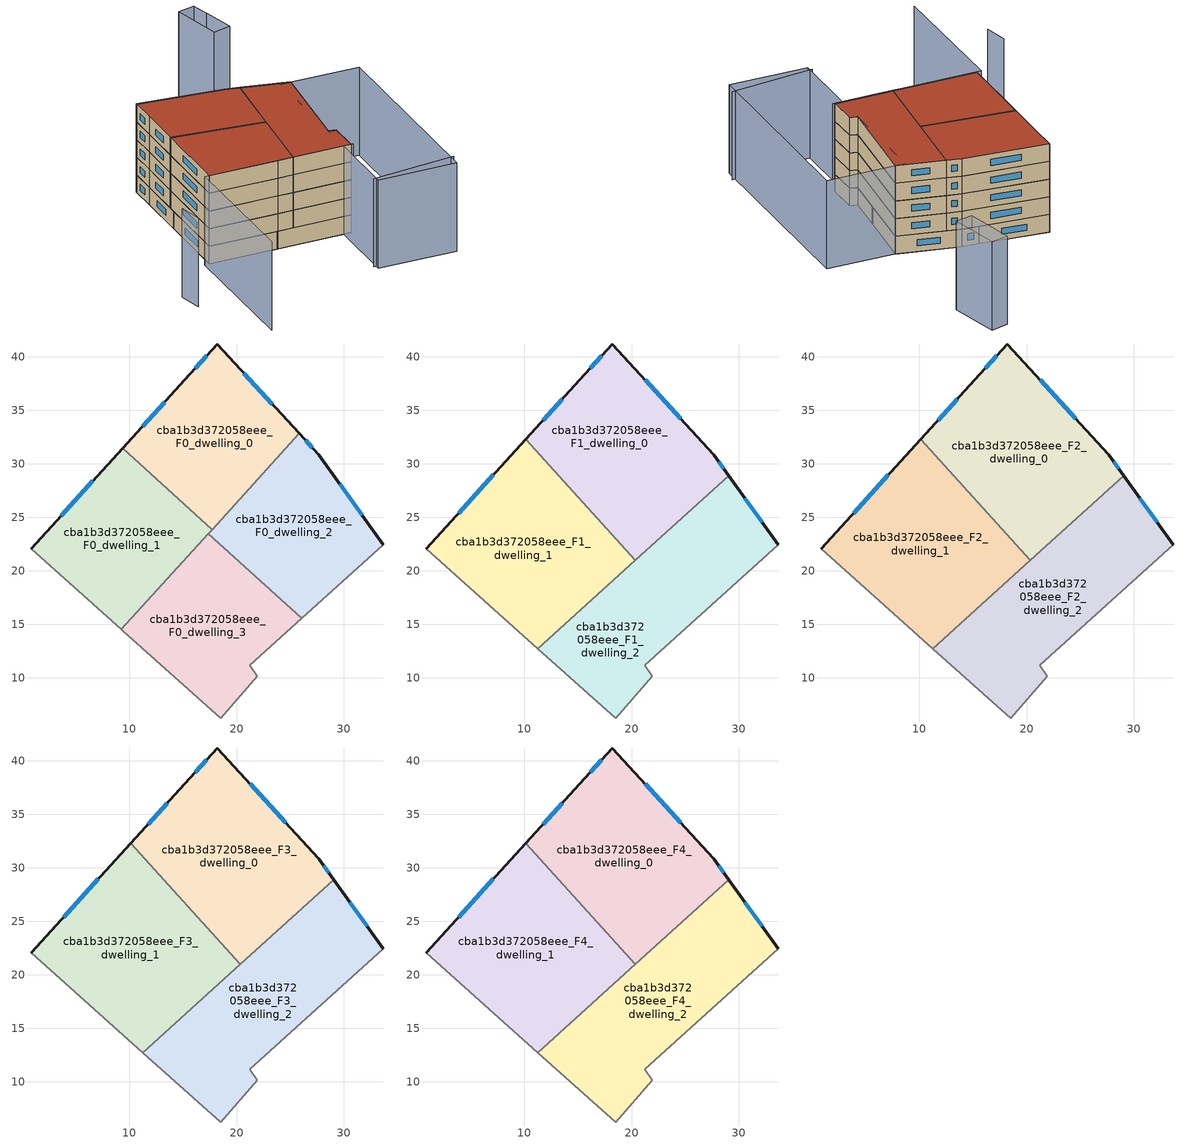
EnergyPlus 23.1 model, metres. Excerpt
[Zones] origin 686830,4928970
cba1b3d372058eee_F0_dwelling_0
 floor ground (EU_floor_Construction): 17.71,23.86 25.85,32.83 18.18,41.19 15.16,37.85 9.35,31.45 z0
 wall outside (EU_wall_Construction): 9.35,31.45 15.16,37.85 18.18,41.19 25.85,32.83 z0:3
 wall to cba1b3d372058eee_F0_dwelling_1 (EU_wall_Construction): 17.71,23.86 9.35,31.45 z0:3
 wall to cba1b3d372058eee_F0_dwelling_2 (EU_wall_Construction): 25.85,32.83 17.71,23.86 z0:3
 window (EU_Window_Construction): 11.24,33.53 13.27,35.77 / 16.14,38.94 17.2,40.11 / 20.68,38.47 23.36,35.55 z0.98:2.02
cba1b3d372058eee_F0_dwelling_1
 floor ground (EU_floor_Construction): 9.24,14.53 17.71,23.86 9.35,31.45 0.84,22.08 z0
 wall outside (EU_wall_Construction): 0.84,22.08 9.35,31.45 z0:3
 wall adiabatic (EU_wall_Construction): 9.24,14.53 0.84,22.08 z0:3
 wall to cba1b3d372058eee_F0_dwelling_3 (EU_wall_Construction): 17.35,23.47 9.24,14.53 z0:3
 wall to cba1b3d372058eee_F0_dwelling_2 (EU_wall_Construction): 17.71,23.86 17.35,23.47 z0:3
 window (EU_Window_Construction): 3.61,25.13 6.58,28.4 z0.98:2.02
 ceiling adiabatic (EU_roof_Construction): 17.71,23.86 9.24,14.53 0.84,22.08 9.35,31.45 z3
cba1b3d372058eee_F0_dwelling_2
 floor ground (EU_floor_Construction): 33.68,22.45 27.66,30.86 25.85,32.83 17.35,23.47 26.07,15.56 z0
 wall outside (EU_wall_Construction): 25.85,32.83 27.66,30.86 33.68,22.45 z0:3
 wall adiabatic (EU_wall_Construction): 33.68,22.45 26.07,15.56 z0:3
 wall to cba1b3d372058eee_F0_dwelling_3 (EU_wall_Construction): 26.07,15.56 17.35,23.47 z0:3
 window (EU_Window_Construction): 26.44,32.19 27.07,31.5 / 29.62,28.13 31.73,25.18 z0.98:2.02
cba1b3d372058eee_F0_dwelling_3
 floor ground (EU_floor_Construction): 21.92,10.16 21.22,11.17 26.07,15.56 17.35,23.47 9.24,14.53 9.4,14.38 18.51,6.26 z0
 wall adiabatic (EU_wall_Construction): 26.07,15.56 21.22,11.17 21.92,10.16 18.51,6.26 9.4,14.38 9.24,14.53 z0:3
 ceiling adiabatic (EU_roof_Construction): 20.23,20.86 11.25,12.73 9.4,14.38 9.24,14.53 17.35,23.47 z3
cba1b3d372058eee_F1_dwelling_0
 floor to cba1b3d372058eee_F0_dwelling_0 (EU_floor_Construction): 17.72,23.88 25.85,32.83 18.18,41.19 15.16,37.85 10.1,32.28 z3
 floor to cba1b3d372058eee_F0_dwelling_2 (EU_floor_Construction): 29.08,28.88 27.66,30.86 25.85,32.83 17.72,23.88 20.35,20.97 z3
 wall outside (EU_wall_Construction): 10.1,32.28 15.16,37.85 18.18,41.19 27.66,30.86 29.08,28.88 z3:6
 wall to cba1b3d372058eee_F1_dwelling_1 (EU_wall_Construction): 20.35,20.97 10.1,32.28 z3:6
 wall to cba1b3d372058eee_F1_dwelling_2 (EU_wall_Construction): 29.08,28.88 20.35,20.97 z3:6
 window (EU_Window_Construction): 28.12,30.22 28.62,29.53 / 11.75,34.09 13.52,36.04 / 16.14,38.94 17.2,40.11 / 21.26,37.83 24.58,34.22 z3.98:5.02
cba1b3d372058eee_F1_dwelling_1
 floor to cba1b3d372058eee_F0_dwelling_0 (EU_floor_Construction): 17.71,23.86 17.72,23.88 10.1,32.28 9.35,31.45 z3
 floor to cba1b3d372058eee_F0_dwelling_2 (EU_floor_Construction): 20.35,20.97 17.72,23.88 17.35,23.47 20.23,20.86 z3
 floor adiabatic (EU_floor_Construction): 20.23,20.86 17.35,23.47 17.71,23.86 9.35,31.45 0.84,22.08 9.4,14.38 11.25,12.73 20.35,20.97 z3
 wall outside (EU_wall_Construction): 0.84,22.08 10.1,32.28 z3:6
 wall adiabatic (EU_wall_Construction): 11.25,12.73 9.4,14.38 0.84,22.08 z3:6
 wall to cba1b3d372058eee_F1_dwelling_2 (EU_wall_Construction): 20.35,20.97 11.25,12.73 z3:6
 window (EU_Window_Construction): 3.85,25.4 7.09,28.97 z3.98:5.02
cba1b3d372058eee_F1_dwelling_2
 floor to cba1b3d372058eee_F0_dwelling_2 (EU_floor_Construction): 33.68,22.45 29.08,28.88 20.23,20.86 26.07,15.56 z3
 floor to cba1b3d372058eee_F0_dwelling_3 (EU_floor_Construction): 21.92,10.16 21.22,11.17 26.07,15.56 20.23,20.86 11.25,12.73 18.51,6.26 z3
 wall outside (EU_wall_Construction): 29.08,28.88 33.68,22.45 z3:6
 wall adiabatic (EU_wall_Construction): 33.68,22.45 21.22,11.17 21.92,10.16 18.51,6.26 11.25,12.73 z3:6
 window (EU_Window_Construction): 30.58,26.79 32.19,24.54 z3.98:5.02
cba1b3d372058eee_F2_dwelling_0
 floor to cba1b3d372058eee_F1_dwelling_0 (EU_floor_Construction): 29.08,28.88 27.66,30.86 18.18,41.19 15.16,37.85 10.1,32.28 20.35,20.97 z6
 wall outside (EU_wall_Construction): 10.1,32.28 15.16,37.85 18.18,41.19 27.66,30.86 29.08,28.88 z6:9
 wall to cba1b3d372058eee_F2_dwelling_1 (EU_wall_Construction): 20.35,20.97 10.1,32.28 z6:9
 wall to cba1b3d372058eee_F2_dwelling_2 (EU_wall_Construction): 29.08,28.88 20.35,20.97 z6:9
 window (EU_Window_Construction): 28.12,30.22 28.62,29.53 / 11.75,34.09 13.52,36.04 / 16.14,38.94 17.2,40.11 / 21.26,37.83 24.58,34.22 z6.98:8.02
cba1b3d372058eee_F2_dwelling_1
 floor to cba1b3d372058eee_F1_dwelling_1 (EU_floor_Construction): 20.35,20.97 10.1,32.28 0.84,22.08 9.4,14.38 11.25,12.73 z6
 wall outside (EU_wall_Construction): 0.84,22.08 10.1,32.28 z6:9
 wall adiabatic (EU_wall_Construction): 11.25,12.73 9.4,14.38 0.84,22.08 z6:9
 wall to cba1b3d372058eee_F2_dwelling_2 (EU_wall_Construction): 20.35,20.97 11.25,12.73 z6:9
 window (EU_Window_Construction): 3.85,25.4 7.09,28.97 z6.98:8.02
cba1b3d372058eee_F2_dwelling_2
 floor to cba1b3d372058eee_F1_dwelling_2 (EU_floor_Construction): 21.92,10.16 21.22,11.17 33.68,22.45 29.08,28.88 11.25,12.73 18.51,6.26 z6
 wall outside (EU_wall_Construction): 29.08,28.88 33.68,22.45 z6:9
 wall adiabatic (EU_wall_Construction): 33.68,22.45 21.22,11.17 21.92,10.16 18.51,6.26 11.25,12.73 z6:9
 window (EU_Window_Construction): 30.58,26.79 32.19,24.54 z6.98:8.02
cba1b3d372058eee_F3_dwelling_0
 floor to cba1b3d372058eee_F2_dwelling_0 (EU_floor_Construction): 29.08,28.88 27.66,30.86 18.18,41.19 15.16,37.85 10.1,32.28 20.35,20.97 z9
 wall outside (EU_wall_Construction): 10.1,32.28 15.16,37.85 18.18,41.19 27.66,30.86 29.08,28.88 z9:12
 wall to cba1b3d372058eee_F3_dwelling_1 (EU_wall_Construction): 20.35,20.97 10.1,32.28 z9:12
 wall to cba1b3d372058eee_F3_dwelling_2 (EU_wall_Construction): 29.08,28.88 20.35,20.97 z9:12
 window (EU_Window_Construction): 28.12,30.22 28.62,29.53 / 11.75,34.09 13.52,36.04 / 16.14,38.94 17.2,40.11 / 21.26,37.83 24.58,34.22 z9.98:11.02
cba1b3d372058eee_F3_dwelling_1
 floor to cba1b3d372058eee_F2_dwelling_1 (EU_floor_Construction): 20.35,20.97 10.1,32.28 0.84,22.08 9.4,14.38 11.25,12.73 z9
 wall outside (EU_wall_Construction): 0.84,22.08 10.1,32.28 z9:12
 wall adiabatic (EU_wall_Construction): 11.25,12.73 9.4,14.38 0.84,22.08 z9:12
 wall to cba1b3d372058eee_F3_dwelling_2 (EU_wall_Construction): 20.35,20.97 11.25,12.73 z9:12
 window (EU_Window_Construction): 3.85,25.4 7.09,28.97 z9.98:11.02
cba1b3d372058eee_F3_dwelling_2
 floor to cba1b3d372058eee_F2_dwelling_2 (EU_floor_Construction): 21.92,10.16 21.22,11.17 33.68,22.45 29.08,28.88 11.25,12.73 18.51,6.26 z9
 wall outside (EU_wall_Construction): 29.08,28.88 33.68,22.45 z9:12
 wall adiabatic (EU_wall_Construction): 33.68,22.45 21.22,11.17 21.92,10.16 18.51,6.26 11.25,12.73 z9:12
 window (EU_Window_Construction): 30.58,26.79 32.19,24.54 z9.98:11.02
cba1b3d372058eee_F4_dwelling_0
 floor to cba1b3d372058eee_F3_dwelling_0 (EU_floor_Construction): 29.08,28.88 27.66,30.86 18.18,41.19 15.16,37.85 10.1,32.28 20.35,20.97 z12
 wall outside (EU_wall_Construction): 10.1,32.28 15.16,37.85 18.18,41.19 27.66,30.86 29.08,28.88 z12:15
 wall to cba1b3d372058eee_F4_dwelling_1 (EU_wall_Construction): 20.35,20.97 10.1,32.28 z12:15
 wall to cba1b3d372058eee_F4_dwelling_2 (EU_wall_Construction): 29.08,28.88 20.35,20.97 z12:15
 window (EU_Window_Construction): 28.12,30.22 28.62,29.53 / 11.75,34.09 13.52,36.04 / 16.14,38.94 17.2,40.11 / 21.26,37.83 24.58,34.22 z12.98:14.02
 roof outside (EU_roof_Construction): 27.66,30.86 29.08,28.88 20.35,20.97 10.1,32.28 15.16,37.85 18.18,41.19 z15
cba1b3d372058eee_F4_dwelling_1
 floor to cba1b3d372058eee_F3_dwelling_1 (EU_floor_Construction): 20.35,20.97 10.1,32.28 0.84,22.08 9.4,14.38 11.25,12.73 z12
 wall outside (EU_wall_Construction): 0.84,22.08 10.1,32.28 z12:15
 wall adiabatic (EU_wall_Construction): 11.25,12.73 9.4,14.38 0.84,22.08 z12:15
 wall to cba1b3d372058eee_F4_dwelling_2 (EU_wall_Construction): 20.35,20.97 11.25,12.73 z12:15
 window (EU_Window_Construction): 3.85,25.4 7.09,28.97 z12.98:14.02
 roof outside (EU_roof_Construction): 10.1,32.28 20.35,20.97 11.25,12.73 9.4,14.38 0.84,22.08 z15
cba1b3d372058eee_F4_dwelling_2
 floor to cba1b3d372058eee_F3_dwelling_2 (EU_floor_Construction): 21.92,10.16 21.22,11.17 33.68,22.45 29.08,28.88 11.25,12.73 18.51,6.26 z12
 wall outside (EU_wall_Construction): 29.08,28.88 33.68,22.45 z12:15
 wall adiabatic (EU_wall_Construction): 33.68,22.45 21.22,11.17 21.92,10.16 18.51,6.26 11.25,12.73 z12:15
 window (EU_Window_Construction): 30.58,26.79 32.19,24.54 z12.98:14.02
 roof outside (EU_roof_Construction): 29.08,28.88 33.68,22.45 21.22,11.17 21.92,10.16 18.51,6.26 11.25,12.73 z15
shading: 9.49,-1.16 20.82,-9.44 / -10.63,21.72 -12.54,18.34 / -15.32,5.17 0.27,22.59 / 0.27,22.59 18.75,6.05 / 42.12,14.8 18.96,-10.73 / 18.96,-10.73 9.31,-1.97 / 9.31,-1.97 32.46,23.56 / 32.46,23.56 42.12,14.8 / 46.84,37.87 49.39,42.64 / 50.89,45.39 46.84,37.87 / 46.84,37.87 44.26,39.26 / 44.26,39.26 48.3,46.78 / 48.3,46.78 50.89,45.39 z0:15
[Building]
EU S2 Campaign: North Axis=0; Terrain=City; Solar Distribution=FullExterior
[Site:Location]
Bologna: Latitude=44.5; Longitude=11.25; Time Zone=1; Elevation=37
[SizingPeriod:WeatherFileDays]
AnnualSizingPeriod: Begin Month=1; Begin Day of Month=1; End Month=12; End Day of Month=31; Day of Week for Start Day=Monday; Use Weather File Daylight Saving Period=No; Use Weather File Rain and Snow Indicators=No
[MATERIAL]
EU_InternalMass_Material: Roughness=MediumRough; Thickness=0.1; Conductivity=1; Density=1800; Specific Heat=900; Thermal Absorptance=0.9; Solar Absorptance=0.7; Visible Absorptance=0.7
[MATERIAL:NOMASS] Roughness=MediumRough; Thermal Absorptance=0.9; Solar Absorptance=0.7; Visible Absorptance=0.7
Name | Thermal Resistance
EU_wall_NoMass | 0.905828
EU_roof_NoMass | 0.37593
EU_floor_NoMass | 0.67114
[WINDOWMATERIAL:SIMPLEGLAZINGSYSTEM]
EU_Window_SimpleGlazing: UFactor=4.52486; Solar Heat Gain Coefficient=0.85; Visible Transmittance=0.85
[CONSTRUCTION]
EU_wall_Construction: EU_wall_NoMass
EU_roof_Construction: EU_roof_NoMass
EU_floor_Construction: EU_floor_NoMass
EU_InternalMass_Construction: EU_InternalMass_Material
EU_Window_Construction: EU_Window_SimpleGlazing
[ZONE] Type=1; Multiplier=1; Ceiling Height=autocalculate; Floor Area=autocalculate; Part of Total Floor Area=Yes
Name | Volume
cba1b3d372058eee_F0_dwelling_0 | 427.842
cba1b3d372058eee_F1_dwelling_0; cba1b3d372058eee_F2_dwelling_0; cba1b3d372058eee_F3_dwelling_0; cba1b3d372058eee_F4_dwelling_0 | 570.445
cba1b3d372058eee_F0_dwelling_1 | 427.844
cba1b3d372058eee_F1_dwelling_1; cba1b3d372058eee_F2_dwelling_1; cba1b3d372058eee_F3_dwelling_1; cba1b3d372058eee_F4_dwelling_1 | 570.467
cba1b3d372058eee_F0_dwelling_2 | 427.841
cba1b3d372058eee_F1_dwelling_2; cba1b3d372058eee_F2_dwelling_2; cba1b3d372058eee_F3_dwelling_2; cba1b3d372058eee_F4_dwelling_2 | 570.439
cba1b3d372058eee_F0_dwelling_3 | 427.826
[INTERNALMASS] Construction=EU_InternalMass_Construction
Name | Zone or ZoneList | Surface Area
cba1b3d372058eee_F0_dwelling_0_EU_InternalMass | cba1b3d372058eee_F0_dwelling_0 | 142.614
cba1b3d372058eee_F0_dwelling_1_EU_InternalMass | cba1b3d372058eee_F0_dwelling_1 | 142.615
cba1b3d372058eee_F0_dwelling_2_EU_InternalMass | cba1b3d372058eee_F0_dwelling_2 | 142.614
cba1b3d372058eee_F0_dwelling_3_EU_InternalMass | cba1b3d372058eee_F0_dwelling_3 | 142.609
cba1b3d372058eee_F1_dwelling_0_EU_InternalMass | cba1b3d372058eee_F1_dwelling_0 | 190.146
cba1b3d372058eee_F1_dwelling_1_EU_InternalMass | cba1b3d372058eee_F1_dwelling_1 | 190.159
cba1b3d372058eee_F1_dwelling_2_EU_InternalMass | cba1b3d372058eee_F1_dwelling_2 | 190.146
cba1b3d372058eee_F2_dwelling_0_EU_InternalMass | cba1b3d372058eee_F2_dwelling_0 | 190.146
cba1b3d372058eee_F2_dwelling_1_EU_InternalMass | cba1b3d372058eee_F2_dwelling_1 | 190.159
cba1b3d372058eee_F2_dwelling_2_EU_InternalMass | cba1b3d372058eee_F2_dwelling_2 | 190.146
cba1b3d372058eee_F3_dwelling_0_EU_InternalMass | cba1b3d372058eee_F3_dwelling_0 | 190.146
cba1b3d372058eee_F3_dwelling_1_EU_InternalMass | cba1b3d372058eee_F3_dwelling_1 | 190.159
cba1b3d372058eee_F3_dwelling_2_EU_InternalMass | cba1b3d372058eee_F3_dwelling_2 | 190.146
cba1b3d372058eee_F4_dwelling_0_EU_InternalMass | cba1b3d372058eee_F4_dwelling_0 | 190.146
cba1b3d372058eee_F4_dwelling_1_EU_InternalMass | cba1b3d372058eee_F4_dwelling_1 | 190.159
cba1b3d372058eee_F4_dwelling_2_EU_InternalMass | cba1b3d372058eee_F4_dwelling_2 | 190.146
[OTHEREQUIPMENT] Fuel Type=Electricity; Design Level Calculation Method=Watts/Area; Power per Zone Floor Area=1; Fraction Latent=0; Fraction Radiant=0; Fraction Lost=0; Carbon Dioxide Generation Rate=0; EndUse Subcategory=EU_Step8_InternalGains
Name | Zone or ZoneList or Space or SpaceList | Schedule
EU_Step8_InternalGain_cba1b3d372058eee_F0_dwelling_0_f000 | cba1b3d372058eee_F0_dwelling_0 | EU_Step8_GainSchedule_cba1b3d372058eee_F0_dwelling_0_f000
EU_Step8_InternalGain_cba1b3d372058eee_F0_dwelling_1_f000 | cba1b3d372058eee_F0_dwelling_1 | EU_Step8_GainSchedule_cba1b3d372058eee_F0_dwelling_1_f000
EU_Step8_InternalGain_cba1b3d372058eee_F0_dwelling_2_f000 | cba1b3d372058eee_F0_dwelling_2 | EU_Step8_GainSchedule_cba1b3d372058eee_F0_dwelling_2_f000
EU_Step8_InternalGain_cba1b3d372058eee_F0_dwelling_3_f000 | cba1b3d372058eee_F0_dwelling_3 | EU_Step8_GainSchedule_cba1b3d372058eee_F0_dwelling_3_f000
EU_Step8_InternalGain_cba1b3d372058eee_F1_dwelling_0_f000 | cba1b3d372058eee_F1_dwelling_0 | EU_Step8_GainSchedule_cba1b3d372058eee_F1_dwelling_0_f000
EU_Step8_InternalGain_cba1b3d372058eee_F1_dwelling_1_f000 | cba1b3d372058eee_F1_dwelling_1 | EU_Step8_GainSchedule_cba1b3d372058eee_F1_dwelling_1_f000
EU_Step8_InternalGain_cba1b3d372058eee_F1_dwelling_2_f000 | cba1b3d372058eee_F1_dwelling_2 | EU_Step8_GainSchedule_cba1b3d372058eee_F1_dwelling_2_f000
EU_Step8_InternalGain_cba1b3d372058eee_F2_dwelling_0_f000 | cba1b3d372058eee_F2_dwelling_0 | EU_Step8_GainSchedule_cba1b3d372058eee_F2_dwelling_0_f000
EU_Step8_InternalGain_cba1b3d372058eee_F2_dwelling_1_f000 | cba1b3d372058eee_F2_dwelling_1 | EU_Step8_GainSchedule_cba1b3d372058eee_F2_dwelling_1_f000
EU_Step8_InternalGain_cba1b3d372058eee_F2_dwelling_2_f000 | cba1b3d372058eee_F2_dwelling_2 | EU_Step8_GainSchedule_cba1b3d372058eee_F2_dwelling_2_f000
EU_Step8_InternalGain_cba1b3d372058eee_F3_dwelling_0_f000 | cba1b3d372058eee_F3_dwelling_0 | EU_Step8_GainSchedule_cba1b3d372058eee_F3_dwelling_0_f000
EU_Step8_InternalGain_cba1b3d372058eee_F3_dwelling_1_f000 | cba1b3d372058eee_F3_dwelling_1 | EU_Step8_GainSchedule_cba1b3d372058eee_F3_dwelling_1_f000
EU_Step8_InternalGain_cba1b3d372058eee_F3_dwelling_2_f000 | cba1b3d372058eee_F3_dwelling_2 | EU_Step8_GainSchedule_cba1b3d372058eee_F3_dwelling_2_f000
EU_Step8_InternalGain_cba1b3d372058eee_F4_dwelling_0_f000 | cba1b3d372058eee_F4_dwelling_0 | EU_Step8_GainSchedule_cba1b3d372058eee_F4_dwelling_0_f000
EU_Step8_InternalGain_cba1b3d372058eee_F4_dwelling_1_f000 | cba1b3d372058eee_F4_dwelling_1 | EU_Step8_GainSchedule_cba1b3d372058eee_F4_dwelling_1_f000
EU_Step8_InternalGain_cba1b3d372058eee_F4_dwelling_2_f000 | cba1b3d372058eee_F4_dwelling_2 | EU_Step8_GainSchedule_cba1b3d372058eee_F4_dwelling_2_f000
[ZONEVENTILATION:DESIGNFLOWRATE] Schedule=EU_AlwaysOn; Design Flow Rate Calculation Method=AirChanges/Hour; Air Changes per Hour=0.73129; Ventilation Type=Natural; Fan Pressure Rise=0; Fan Total Efficiency=1; Constant Term Coefficient=1; Temperature Term Coefficient=0; Velocity Term Coefficient=0; Velocity Squared Term Coefficient=0; Minimum Indoor Temperature=-100; Maximum Indoor Temperature=100; Delta Temperature=-100; Minimum Outdoor Temperature=-100; Maximum Outdoor Temperature=100; Maximum Wind Speed=40
Name | Zone or ZoneList or Space or SpaceList
EU_ConstantAir_cba1b3d372058eee_F0_dwelling_0 | cba1b3d372058eee_F0_dwelling_0
EU_ConstantAir_cba1b3d372058eee_F0_dwelling_1 | cba1b3d372058eee_F0_dwelling_1
EU_ConstantAir_cba1b3d372058eee_F0_dwelling_2 | cba1b3d372058eee_F0_dwelling_2
EU_ConstantAir_cba1b3d372058eee_F0_dwelling_3 | cba1b3d372058eee_F0_dwelling_3
EU_ConstantAir_cba1b3d372058eee_F1_dwelling_0 | cba1b3d372058eee_F1_dwelling_0
EU_ConstantAir_cba1b3d372058eee_F1_dwelling_1 | cba1b3d372058eee_F1_dwelling_1
EU_ConstantAir_cba1b3d372058eee_F1_dwelling_2 | cba1b3d372058eee_F1_dwelling_2
EU_ConstantAir_cba1b3d372058eee_F2_dwelling_0 | cba1b3d372058eee_F2_dwelling_0
EU_ConstantAir_cba1b3d372058eee_F2_dwelling_1 | cba1b3d372058eee_F2_dwelling_1
EU_ConstantAir_cba1b3d372058eee_F2_dwelling_2 | cba1b3d372058eee_F2_dwelling_2
EU_ConstantAir_cba1b3d372058eee_F3_dwelling_0 | cba1b3d372058eee_F3_dwelling_0
EU_ConstantAir_cba1b3d372058eee_F3_dwelling_1 | cba1b3d372058eee_F3_dwelling_1
EU_ConstantAir_cba1b3d372058eee_F3_dwelling_2 | cba1b3d372058eee_F3_dwelling_2
EU_ConstantAir_cba1b3d372058eee_F4_dwelling_0 | cba1b3d372058eee_F4_dwelling_0
EU_ConstantAir_cba1b3d372058eee_F4_dwelling_1 | cba1b3d372058eee_F4_dwelling_1
EU_ConstantAir_cba1b3d372058eee_F4_dwelling_2 | cba1b3d372058eee_F4_dwelling_2
[HVACTEMPLATE:THERMOSTAT] Constant Heating Setpoint=20; Constant Cooling Setpoint=50
EU_HeatOnly_cba1b3d372058eee_F0_dwelling_0; EU_HeatOnly_cba1b3d372058eee_F0_dwelling_1; EU_HeatOnly_cba1b3d372058eee_F0_dwelling_2; EU_HeatOnly_cba1b3d372058eee_F0_dwelling_3; EU_HeatOnly_cba1b3d372058eee_F1_dwelling_0; EU_HeatOnly_cba1b3d372058eee_F1_dwelling_1; EU_HeatOnly_cba1b3d372058eee_F1_dwelling_2; EU_HeatOnly_cba1b3d372058eee_F2_dwelling_0; EU_HeatOnly_cba1b3d372058eee_F2_dwelling_1; EU_HeatOnly_cba1b3d372058eee_F2_dwelling_2; EU_HeatOnly_cba1b3d372058eee_F3_dwelling_0; EU_HeatOnly_cba1b3d372058eee_F3_dwelling_1; EU_HeatOnly_cba1b3d372058eee_F3_dwelling_2; EU_HeatOnly_cba1b3d372058eee_F4_dwelling_0; EU_HeatOnly_cba1b3d372058eee_F4_dwelling_1; EU_HeatOnly_cba1b3d372058eee_F4_dwelling_2
[HVACTEMPLATE:ZONE:IDEALLOADSAIRSYSTEM] System Availability Schedule=EU_AlwaysOn; Maximum Heating Supply Air Temperature=50; Minimum Cooling Supply Air Temperature=13; Maximum Heating Supply Air Humidity Ratio=0.0156; Minimum Cooling Supply Air Humidity Ratio=0.0077; Heating Limit=NoLimit; Cooling Limit=NoLimit; Heating Availability Schedule=EU_AlwaysOn; Cooling Availability Schedule=EU_CoolingOff; Dehumidification Control Type=ConstantSensibleHeatRatio; Cooling Sensible Heat Ratio=0.7; Dehumidification Setpoint=60; Humidification Control Type=None; Humidification Setpoint=30; Outdoor Air Method=None; Outdoor Air Flow Rate per Person=0.00944; Outdoor Air Flow Rate per Zone Floor Area=0; Outdoor Air Flow Rate per Zone=0; Demand Controlled Ventilation Type=None; Outdoor Air Economizer Type=NoEconomizer; Heat Recovery Type=None; Sensible Heat Recovery Effectiveness=0.7; Latent Heat Recovery Effectiveness=0.65
Name | Template Thermostat
cba1b3d372058eee_F0_dwelling_0 | EU_HeatOnly_cba1b3d372058eee_F0_dwelling_0
cba1b3d372058eee_F0_dwelling_1 | EU_HeatOnly_cba1b3d372058eee_F0_dwelling_1
cba1b3d372058eee_F0_dwelling_2 | EU_HeatOnly_cba1b3d372058eee_F0_dwelling_2
cba1b3d372058eee_F0_dwelling_3 | EU_HeatOnly_cba1b3d372058eee_F0_dwelling_3
cba1b3d372058eee_F1_dwelling_0 | EU_HeatOnly_cba1b3d372058eee_F1_dwelling_0
cba1b3d372058eee_F1_dwelling_1 | EU_HeatOnly_cba1b3d372058eee_F1_dwelling_1
cba1b3d372058eee_F1_dwelling_2 | EU_HeatOnly_cba1b3d372058eee_F1_dwelling_2
cba1b3d372058eee_F2_dwelling_0 | EU_HeatOnly_cba1b3d372058eee_F2_dwelling_0
cba1b3d372058eee_F2_dwelling_1 | EU_HeatOnly_cba1b3d372058eee_F2_dwelling_1
cba1b3d372058eee_F2_dwelling_2 | EU_HeatOnly_cba1b3d372058eee_F2_dwelling_2
cba1b3d372058eee_F3_dwelling_0 | EU_HeatOnly_cba1b3d372058eee_F3_dwelling_0
cba1b3d372058eee_F3_dwelling_1 | EU_HeatOnly_cba1b3d372058eee_F3_dwelling_1
cba1b3d372058eee_F3_dwelling_2 | EU_HeatOnly_cba1b3d372058eee_F3_dwelling_2
cba1b3d372058eee_F4_dwelling_0 | EU_HeatOnly_cba1b3d372058eee_F4_dwelling_0
cba1b3d372058eee_F4_dwelling_1 | EU_HeatOnly_cba1b3d372058eee_F4_dwelling_1
cba1b3d372058eee_F4_dwelling_2 | EU_HeatOnly_cba1b3d372058eee_F4_dwelling_2
[SIZING:ZONE] Zone Cooling Design Supply Air Temperature Input Method=SupplyAirTemperature; Zone Cooling Design Supply Air Temperature=13; Zone Heating Design Supply Air Temperature Input Method=SupplyAirTemperature; Zone Heating Design Supply Air Temperature=50; Zone Cooling Design Supply Air Humidity Ratio=0.008; Zone Heating Design Supply Air Humidity Ratio=0.008; Cooling Design Air Flow Method=DesignDay; Cooling Design Air Flow Rate=0; Cooling Minimum Air Flow per Zone Floor Area=0.000762; Cooling Minimum Air Flow=0; Cooling Minimum Air Flow Fraction=0.2; Heating Design Air Flow Method=DesignDay; Heating Design Air Flow Rate=0; Heating Maximum Air Flow per Zone Floor Area=0.002032; Heating Maximum Air Flow=0.141576; Heating Maximum Air Flow Fraction=0.3; Account for Dedicated Outdoor Air System=No; Dedicated Outdoor Air System Control Strategy=NeutralSupplyAir; Dedicated Outdoor Air Low Setpoint Temperature for Design=autosize; Dedicated Outdoor Air High Setpoint Temperature for Design=autosize; Zone Load Sizing Method=Sensible Load Only No Latent Load; Zone Latent Cooling Design Supply Air Humidity Ratio Input Method=HumidityRatioDifference; Zone Cooling Design Supply Air Humidity Ratio Difference=0.005; Zone Latent Heating Design Supply Air Humidity Ratio Input Method=HumidityRatioDifference; Zone Humidification Design Supply Air Humidity Ratio Difference=0.005
cba1b3d372058eee_F0_dwelling_0; cba1b3d372058eee_F0_dwelling_1; cba1b3d372058eee_F0_dwelling_2; cba1b3d372058eee_F0_dwelling_3; cba1b3d372058eee_F1_dwelling_0; cba1b3d372058eee_F1_dwelling_1; cba1b3d372058eee_F1_dwelling_2; cba1b3d372058eee_F2_dwelling_0; cba1b3d372058eee_F2_dwelling_1; cba1b3d372058eee_F2_dwelling_2; cba1b3d372058eee_F3_dwelling_0; cba1b3d372058eee_F3_dwelling_1; cba1b3d372058eee_F3_dwelling_2; cba1b3d372058eee_F4_dwelling_0; cba1b3d372058eee_F4_dwelling_1; cba1b3d372058eee_F4_dwelling_2
[SCHEDULE:CONSTANT]
Name | Hourly Value
EU_AlwaysOn | 1
EU_CoolingOff | 0
[SCHEDULE:FILE] Column Number=1; Rows to Skip at Top=0; Number of Hours of Data=8760; Column Separator=Comma; Interpolate to Timestep=No; Minutes per Item=60; Adjust Schedule for Daylight Savings=Yes
Name | File
EU_Step8_GainSchedule_cba1b3d372058eee_F0_dwelling_0_f000 | ../../schedules/cba1b3d372058eee/cba1b3d372058eee_F0_dwelling_0_f000_gain.csv
EU_Step8_GainSchedule_cba1b3d372058eee_F0_dwelling_1_f000 | ../../schedules/cba1b3d372058eee/cba1b3d372058eee_F0_dwelling_1_f000_gain.csv
EU_Step8_GainSchedule_cba1b3d372058eee_F0_dwelling_2_f000 | ../../schedules/cba1b3d372058eee/cba1b3d372058eee_F0_dwelling_2_f000_gain.csv
EU_Step8_GainSchedule_cba1b3d372058eee_F0_dwelling_3_f000 | ../../schedules/cba1b3d372058eee/cba1b3d372058eee_F0_dwelling_3_f000_gain.csv
EU_Step8_GainSchedule_cba1b3d372058eee_F1_dwelling_0_f000 | ../../schedules/cba1b3d372058eee/cba1b3d372058eee_F1_dwelling_0_f000_gain.csv
EU_Step8_GainSchedule_cba1b3d372058eee_F1_dwelling_1_f000 | ../../schedules/cba1b3d372058eee/cba1b3d372058eee_F1_dwelling_1_f000_gain.csv
EU_Step8_GainSchedule_cba1b3d372058eee_F1_dwelling_2_f000 | ../../schedules/cba1b3d372058eee/cba1b3d372058eee_F1_dwelling_2_f000_gain.csv
EU_Step8_GainSchedule_cba1b3d372058eee_F2_dwelling_0_f000 | ../../schedules/cba1b3d372058eee/cba1b3d372058eee_F2_dwelling_0_f000_gain.csv
EU_Step8_GainSchedule_cba1b3d372058eee_F2_dwelling_1_f000 | ../../schedules/cba1b3d372058eee/cba1b3d372058eee_F2_dwelling_1_f000_gain.csv
EU_Step8_GainSchedule_cba1b3d372058eee_F2_dwelling_2_f000 | ../../schedules/cba1b3d372058eee/cba1b3d372058eee_F2_dwelling_2_f000_gain.csv
EU_Step8_GainSchedule_cba1b3d372058eee_F3_dwelling_0_f000 | ../../schedules/cba1b3d372058eee/cba1b3d372058eee_F3_dwelling_0_f000_gain.csv
EU_Step8_GainSchedule_cba1b3d372058eee_F3_dwelling_1_f000 | ../../schedules/cba1b3d372058eee/cba1b3d372058eee_F3_dwelling_1_f000_gain.csv
EU_Step8_GainSchedule_cba1b3d372058eee_F3_dwelling_2_f000 | ../../schedules/cba1b3d372058eee/cba1b3d372058eee_F3_dwelling_2_f000_gain.csv
EU_Step8_GainSchedule_cba1b3d372058eee_F4_dwelling_0_f000 | ../../schedules/cba1b3d372058eee/cba1b3d372058eee_F4_dwelling_0_f000_gain.csv
EU_Step8_GainSchedule_cba1b3d372058eee_F4_dwelling_1_f000 | ../../schedules/cba1b3d372058eee/cba1b3d372058eee_F4_dwelling_1_f000_gain.csv
EU_Step8_GainSchedule_cba1b3d372058eee_F4_dwelling_2_f000 | ../../schedules/cba1b3d372058eee/cba1b3d372058eee_F4_dwelling_2_f000_gain.csv
